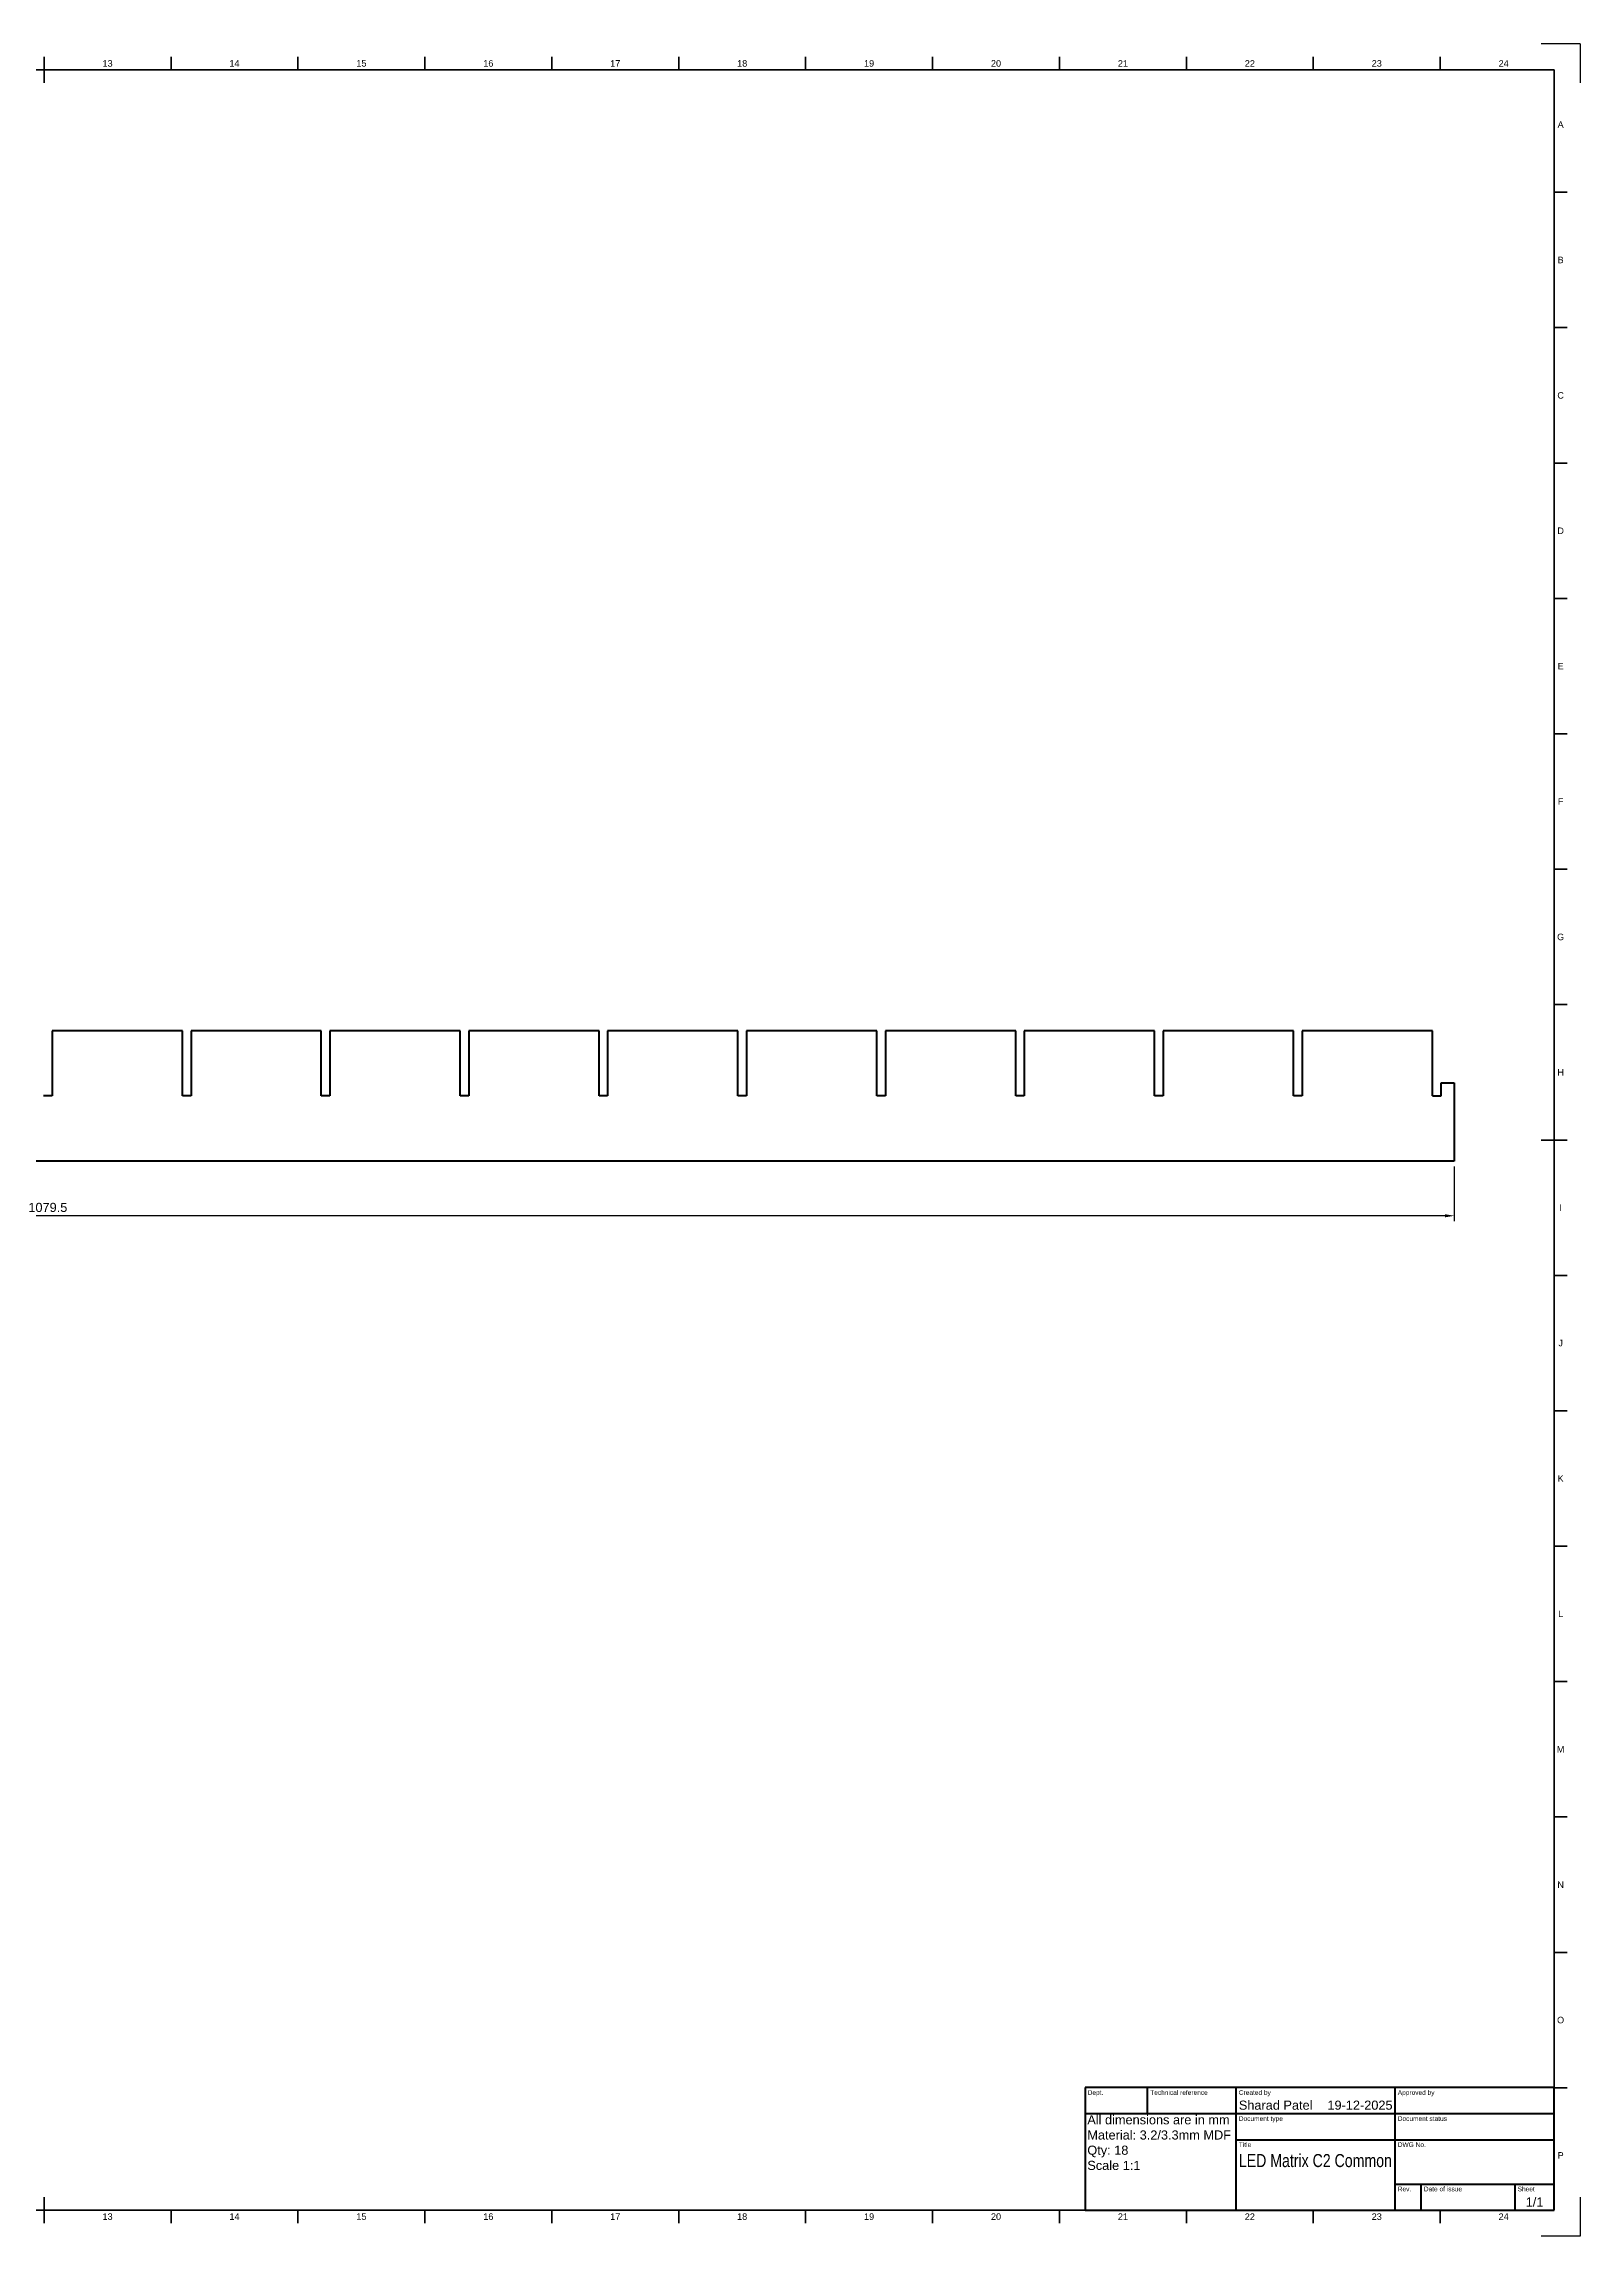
# Model space of a CAD drawing. Header units: millimetres. Extents: x 0 to 1189, y 0 to 841.
# Drawn here: x 599 to 1189, y 0 to 841 of the extents above; entities that cross this region are included whole.
import ezdxf
from ezdxf.enums import TextEntityAlignment as Align

# ---------------------------------------------------------------- set-up
doc = ezdxf.new("R2010")
doc.units = ezdxf.units.MM
doc.header["$LTSCALE"] = 0.75
for name, color, linetype, lineweight in [('BORDER', 7, 'Continuous', 35), ('FD_Dimensions', 7, 'Continuous', 35), ('Notes', 7, 'Continuous', 35), ('TITLEBLOCK', 7, 'Continuous', 50), ('Visible', 7, 'Continuous', 70)]:
    doc.layers.add(name, color=color, linetype=linetype, lineweight=lineweight)
doc.styles.add('FusionTitle', font='arial.ttf')
doc.styles.get("Standard").update_dxf_attribs({"font": 'arial.ttf'})
doc.dimstyles.new('Dim-ISO-25', dxfattribs={"dimtxt": 3.5, "dimasz": 3.5, "dimexe": 2.1, "dimexo": 2.1, "dimgap": 1.4, "dimtad": 1, "dimzin": 12, "dimdsep": 46, "dimtxsty": 'Standard', "dimcen": 0, "dimazin": 3, "dimtp": 0.1, "dimtm": 0.1, "dimtfac": 0.714286, "dimtmove": 0, "dimatfit": 3, "dimfxl": 1, "dimtzin": 12, "dimarcsym": 0})

# ---------------------------------------------------------------- blocks, each defined once
blk = doc.blocks.new('ISO_A0_SHEET')
at = {"layer": 'BORDER'}
for p, q in [((599.5, 836), (599.5, 826)), ((648.208333, 836), (648.208333, 831)), ((696.916666, 836), (696.916666, 831)), ((745.624999, 836), (745.624999, 831)), ((794.333332, 836), (794.333332, 831)), ((843.041665, 836), (843.041665, 831)), ((891.749998, 836), (891.749998, 831)), ((940.458331, 836), (940.458331, 831)), ((989.166664, 836), (989.166664, 831)), ((1037.874997, 836), (1037.874997, 831)), ((1086.58333, 836), (1086.58333, 831)), ((1135.291663, 836), (1135.291663, 831)), ((20, 831), (1179, 831)), ((1179, 831), (1179, 10)), ((1179, 784.0625), (1184, 784.0625)), ((1179, 732.125), (1184, 732.125)), ((1179, 680.1875), (1184, 680.1875)), ((1179, 628.25), (1184, 628.25)), ((1179, 576.3125), (1184, 576.3125)), ((1179, 524.375), (1184, 524.375)), ((1179, 472.4375), (1184, 472.4375)), ((1174, 420.5), (1184, 420.5)), ((1179, 368.5625), (1184, 368.5625)), ((1179, 316.625), (1184, 316.625)), ((1179, 264.6875), (1184, 264.6875)), ((1179, 212.75), (1184, 212.75)), ((1179, 160.8125), (1184, 160.8125)), ((1179, 108.875), (1184, 108.875)), ((1179, 56.9375), (1184, 56.9375)), ((20, 10), (1179, 10)), ((599.5, 15), (599.5, 5)), ((648.208333, 10), (648.208333, 5)), ((696.916666, 10), (696.916666, 5)), ((745.624999, 10), (745.624999, 5)), ((794.333332, 10), (794.333332, 5)), ((843.041665, 10), (843.041665, 5)), ((891.749998, 10), (891.749998, 5)), ((940.458331, 10), (940.458331, 5)), ((989.166664, 10), (989.166664, 5)), ((1037.874997, 10), (1037.874997, 5)), ((1086.58333, 10), (1086.58333, 5)), ((1135.291663, 10), (1135.291663, 5))]:
    blk.add_line(p, q, dxfattribs=at)
at = {"layer": 'Defpoints'}
for p, q in [((1189, 841), (1174, 841)), ((1189, 841), (1189, 826)), ((1189, 15), (1189, 0)), ((1189, 0), (1174, 0))]:
    blk.add_line(p, q, dxfattribs=at)
at = {"layer": 'BORDER', "style": 'FusionTitle'}
for s, p in [('13', (623.854167, 833.5)), ('14', (672.5625, 833.5)), ('15', (721.270833, 833.5)), ('16', (769.979166, 833.5)), ('17', (818.687499, 833.5)), ('18', (867.395832, 833.5)), ('19', (916.104165, 833.5)), ('20', (964.812498, 833.5)), ('21', (1013.520831, 833.5)), ('22', (1062.229164, 833.5)), ('23', (1110.937497, 833.5)), ('24', (1159.64583, 833.5)), ('A', (1181.5, 810.03125)), ('B', (1181.5, 758.09375)), ('C', (1181.5, 706.15625)), ('D', (1181.5, 654.21875)), ('E', (1181.5, 602.28125)), ('F', (1181.5, 550.34375)), ('G', (1181.5, 498.40625)), ('H', (1181.5, 446.46875)), ('I', (1181.5, 394.53125)), ('J', (1181.5, 342.59375)), ('K', (1181.5, 290.65625)), ('L', (1181.5, 238.71875)), ('M', (1181.5, 186.78125)), ('N', (1181.5, 134.84375)), ('O', (1181.5, 82.90625)), ('P', (1181.5, 30.96875)), ('13', (623.854167, 7.5)), ('14', (672.5625, 7.5)), ('15', (721.270833, 7.5)), ('16', (769.979166, 7.5)), ('17', (818.687499, 7.5)), ('18', (867.395832, 7.5)), ('19', (916.104165, 7.5)), ('20', (964.812498, 7.5)), ('21', (1013.520831, 7.5)), ('22', (1062.229164, 7.5)), ('23', (1110.937497, 7.5)), ('24', (1159.64583, 7.5))]:
    blk.add_text(s, height=2.5, dxfattribs=at).set_placement(p, align=Align.MIDDLE)
blk = doc.blocks.new('ISO_TITLEBLOCK')
at = {"layer": 'TITLEBLOCK'}
for p, q in [((0, 47), (-180, 47)), ((-180, 47), (-180, 0)), ((-156, 37), (-156, 47)), ((-122, 0), (-122, 47)), ((-61, 0), (-61, 47)), ((0, 0), (0, 47)), ((-180, 37), (0, 37)), ((-122, 27), (0, 27)), ((-61, 10), (0, 10)), ((-51, 0), (-51, 10)), ((-15, 0), (-15, 10)), ((-180, 0), (0, 0))]:
    blk.add_line(p, q, dxfattribs=at)
at = {"layer": 'TITLEBLOCK', "style": 'FusionTitle'}
for s, p in [('Dept.', (-179, 46)), ('Technical reference', (-155, 46)), ('Created by', (-121, 46)), ('Approved by', (-60, 46)), ('Document type', (-121, 36)), ('Document status', (-60, 36)), ('Title', (-121, 26)), ('DWG No.', (-60, 26)), ('Rev.', (-60, 9)), ('Date of issue', (-50, 9)), ('Sheet', (-14, 9))]:
    blk.add_text(s, height=1.8, dxfattribs=at).set_placement(p, align=Align.TOP_LEFT)
for tag, height, p in [('TECHNICAL_REFERENCE', 3.5, (-155, 42)), ('CREATED_BY', 3.5, (-121, 42)), ('APPROVED_BY', 3.5, (-60, 42)), ('DEPT', 3.5, (-179, 42)), ('DOCUMENT_TYPE', 3.5, (-121, 32)), ('DOCUMENT_STATUS', 3.5, (-60, 32)), ('TITLE_1', 5, (-121, 21.5)), ('TITLE_2', 5, (-121, 14)), ('TITLE_3', 5, (-121, 6.5)), ('DATE_OF_ISSUE', 3.5, (-50, 5))]:
    blk.add_attdef(tag, text='', height=height, dxfattribs=at).set_placement(p, align=Align.TOP_LEFT)
for tag, p in [('CREATED_DATE', (-62, 42)), ('APPROVED_DATE', (-0.99, 42))]:
    blk.add_attdef(tag, text='', height=3.5, dxfattribs=at).set_placement(p, align=Align.TOP_RIGHT)
for tag, height, p in [('DRAWING_NUMBER', 5, (-30.5, 19.75)), ('REV', 3.5, (-56, 4.85)), ('SHEET', 3.5, (-7.5, 4.85))]:
    blk.add_attdef(tag, text='', height=height, dxfattribs=at).set_placement(p, align=Align.TOP_CENTER)
blk = doc.blocks.new('*D6')
at = {"layer": 'Defpoints', "color": 0, "transparency": 16777216}
for p in [(61.174968, 412.425707), (1140.674968, 412.425707), (61.174968, 391.425707)]:
    blk.add_point(p, dxfattribs=at)
at = {"layer": 'FD_Dimensions', "color": 0, "lineweight": -2, "transparency": 16777216}
for p, q in [((61.174968, 410.325707), (61.174968, 389.325707)), ((1140.674968, 410.325707), (1140.674968, 389.325707)), ((1137.174968, 391.425707), (64.674968, 391.425707))]:
    blk.add_line(p, q, dxfattribs=at)
at = {"layer": 'FD_Dimensions', "color": 0, "transparency": 16777216}
for points in [[(64.674968, 392.009041), (64.674968, 390.842374), (61.174968, 391.425707)], [(1137.174968, 392.009041), (1137.174968, 390.842374), (1140.674968, 391.425707)]]:
    blk.add_solid(points, dxfattribs=at)
at = {"layer": 'FD_Dimensions', "color": 0, "transparency": 16777216, "insert": (600.924968, 394.612713), "char_height": 3.5, "attachment_point": 5}
blk.add_mtext('1079.5', dxfattribs=at)

msp = doc.modelspace()

# ---------------------------------------------------------------- linework, layer by layer
at = {"layer": 'Visible', "extrusion": (-1, -2e-16, 0)}
for p, q in [((652.574968, 462.425707), (602.574968, 462.425707)), ((602.574968, 462.425707), (602.574968, 437.425707)), ((652.574968, 437.425707), (652.574968, 462.425707)), ((705.874968, 462.425707), (655.874968, 462.425707)), ((655.874968, 462.425707), (655.874968, 437.425707)), ((705.874968, 437.425707), (705.874968, 462.425707)), ((759.174968, 462.425707), (709.174968, 462.425707)), ((709.174968, 462.425707), (709.174968, 437.425707)), ((759.174968, 437.425707), (759.174968, 462.425707)), ((812.474968, 462.425707), (762.474968, 462.425707)), ((762.474968, 462.425707), (762.474968, 437.425707)), ((812.474968, 437.425707), (812.474968, 462.425707)), ((865.774968, 462.425707), (815.774968, 462.425707)), ((815.774968, 462.425707), (815.774968, 437.425707)), ((865.774968, 437.425707), (865.774968, 462.425707)), ((919.074968, 462.425707), (869.074968, 462.425707)), ((869.074968, 462.425707), (869.074968, 437.425707)), ((919.074968, 437.425707), (919.074968, 462.425707)), ((972.374968, 462.425707), (922.374968, 462.425707)), ((922.374968, 462.425707), (922.374968, 437.425707)), ((972.374968, 437.425707), (972.374968, 462.425707)), ((1025.674968, 462.425707), (975.674968, 462.425707)), ((975.674968, 462.425707), (975.674968, 437.425707)), ((1025.674968, 437.425707), (1025.674968, 462.425707)), ((1078.974968, 462.425707), (1028.974968, 462.425707)), ((1028.974968, 462.425707), (1028.974968, 437.425707)), ((1078.974968, 437.425707), (1078.974968, 462.425707)), ((1132.274968, 462.425707), (1082.274968, 462.425707)), ((1082.274968, 462.425707), (1082.274968, 437.425707)), ((1132.274968, 437.425707), (1132.274968, 462.425707)), ((602.574968, 437.425707), (599.274968, 437.425707)), ((655.874968, 437.425707), (652.574968, 437.425707)), ((709.174968, 437.425707), (705.874968, 437.425707)), ((762.474968, 437.425707), (759.174968, 437.425707)), ((815.774968, 437.425707), (812.474968, 437.425707)), ((869.074968, 437.425707), (865.774968, 437.425707)), ((922.374968, 437.425707), (919.074968, 437.425707)), ((975.674968, 437.425707), (972.374968, 437.425707)), ((1028.974968, 437.425707), (1025.674968, 437.425707)), ((1082.274968, 437.425707), (1078.974968, 437.425707)), ((1132.274968, 437.425707), (1135.674968, 437.425707)), ((1135.674968, 442.425707), (1140.674968, 442.425707)), ((1135.674968, 437.425707), (1135.674968, 442.425707)), ((1140.674968, 442.425707), (1140.674968, 412.425707)), ((1140.674968, 412.425707), (61.174968, 412.425707))]:
    msp.add_line(p, q, dxfattribs=at)

# ---------------------------------------------------------------- block references
at = {"layer": 'BORDER'}
msp.add_blockref('ISO_A0_SHEET', (0, 0), dxfattribs=at)
at = {"layer": 'TITLEBLOCK'}
ref = msp.add_blockref('ISO_TITLEBLOCK', (1179, 10), dxfattribs=at)
ref.add_attrib('CREATED_DATE', '19-12-2025', dxfattribs={"height": 3.5, "style": 'FusionTitle'}).set_placement((1117, 52), align=Align.TOP_RIGHT)
ref.add_attrib('SHEET', '1/1', dxfattribs={"height": 3.5, "style": 'FusionTitle'}).set_placement((1171.5, 14.85), align=Align.TOP_CENTER)
ref.add_attrib('TITLE_1', 'LED Matrix C2 Common', dxfattribs={"height": 5, "style": 'FusionTitle', "width": 0.776321}).set_placement((1058, 31.5), align=Align.TOP_LEFT)
ref.add_attrib('CREATED_BY', 'Sharad Patel', dxfattribs={"height": 3.5, "style": 'FusionTitle'}).set_placement((1058, 52), align=Align.TOP_LEFT)

# ---------------------------------------------------------------- texts
at = {"layer": 'Notes', "insert": (999.848759, 46.395832), "char_height": 3.5, "attachment_point": 1}
msp.add_mtext_dynamic_manual_height_columns('All dimensions are in mm^JMaterial: 3.2/3.3mm MDF\\PQty: 18\\PScale 1:1', width=57.151241, gutter_width=17.5, heights=[0], dxfattribs=at)

# ---------------------------------------------------------------- dimensions: what is measured, and where the dimension line sits
at = {"layer": 'FD_Dimensions'}
dim = msp.add_aligned_dim(p1=(1140.674968, 412.425707), p2=(61.174968, 412.425707), distance=21, dimstyle='Dim-ISO-25', override={"dimlfac": 1, "dimclrd": 0, "dimclre": 0}, dxfattribs=at)
dim.commit()
dim.dimension.update_dxf_attribs({"geometry": '*D6', "text_midpoint": (600.924968, 394.612713)})

doc.saveas('drawing.dxf')
